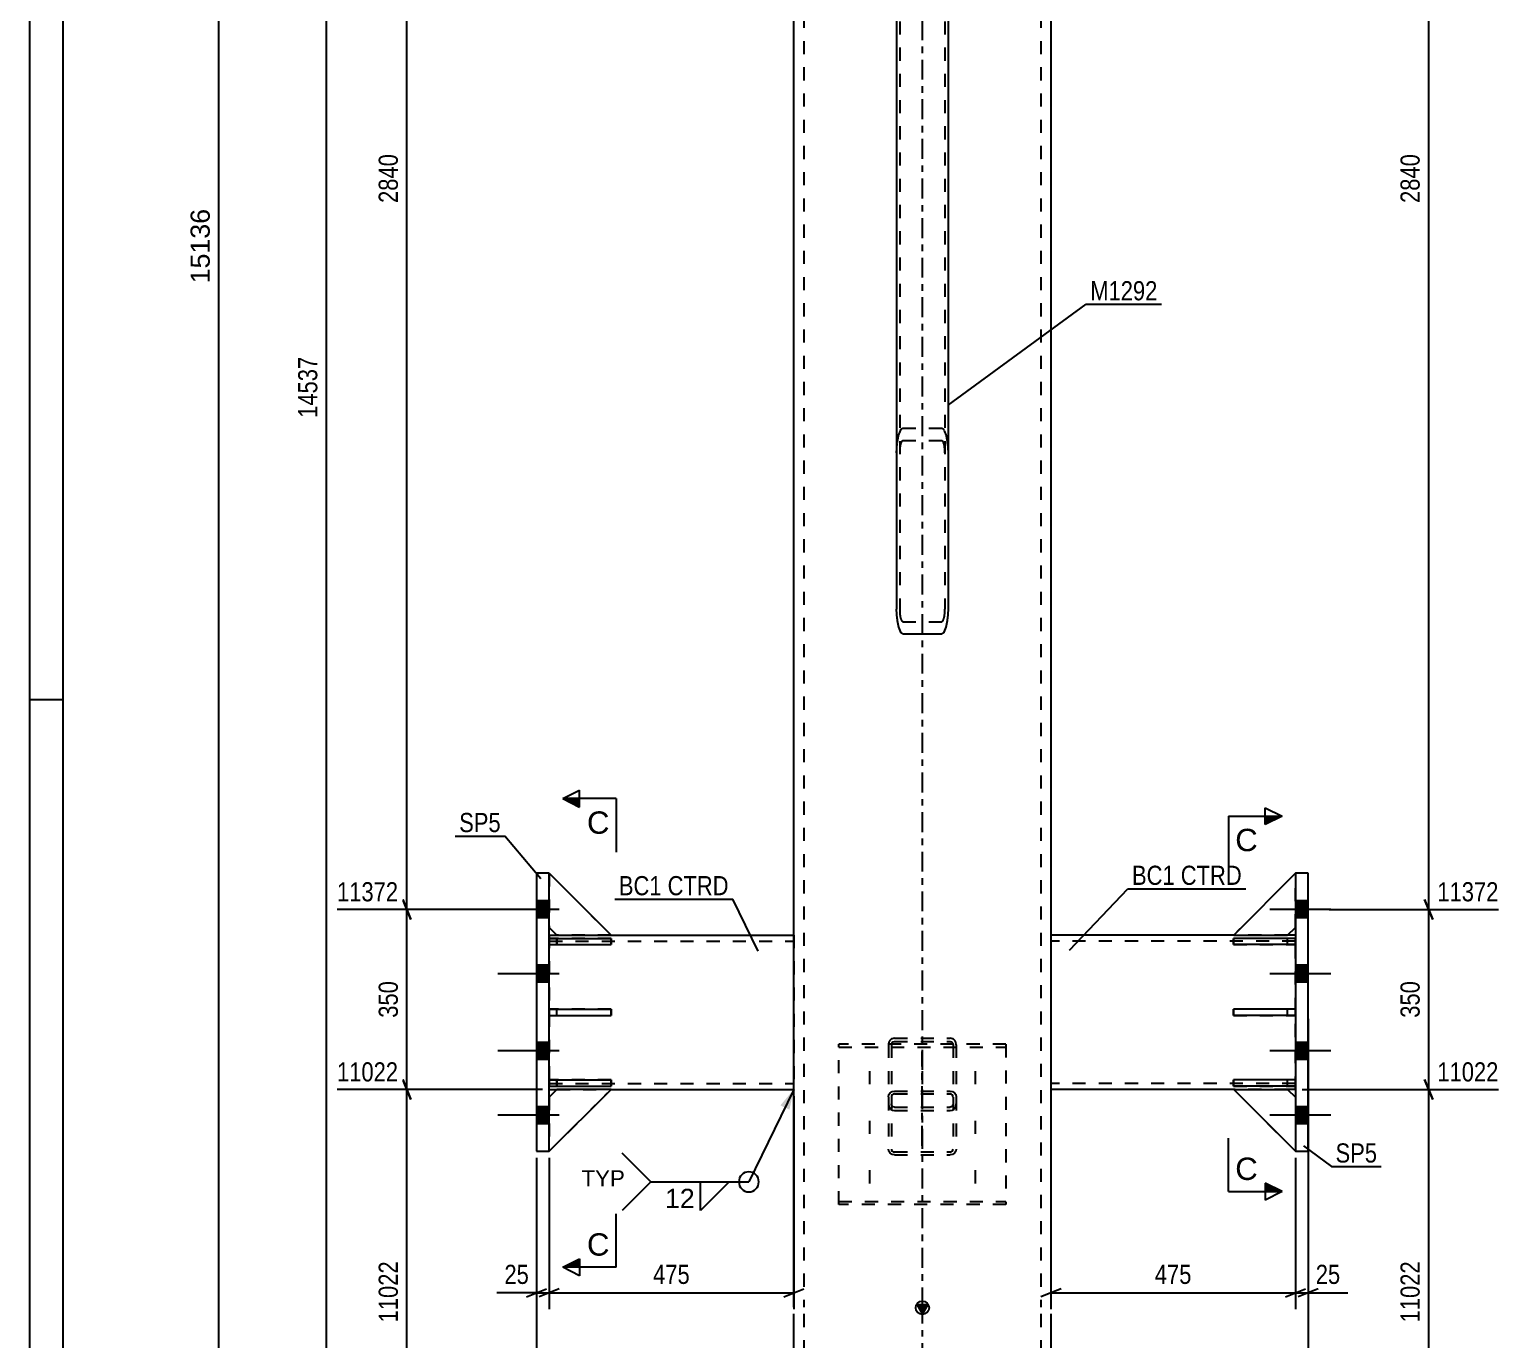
# Model space of a CAD drawing. Header units: millimetres. Extents: x 0 to 841, y 0 to 594.
# Drawn here: x 0 to 220.2, y 202.4 to 398.2 of the extents above; entities that cross this region are included whole.
import ezdxf

# ---------------------------------------------------------------- set-up
doc = ezdxf.new("R2010")
doc.units = ezdxf.units.MM
doc.linetypes.add('DXK_LINE_DOT2', pattern=[3.9198, 1.9599, -1.9599])
doc.linetypes.add('DXK_LINE_DOT3', pattern=[5.9187, 2.979, -0.9799, 0.9799, -0.9799])
doc.styles.add('Arial', font='ARIAL.TTF', dxfattribs={"height": 0.2})
doc.styles.add('Arial Narrow', font='ARIALN.TTF', dxfattribs={"height": 0.2})

# ---------------------------------------------------------------- blocks, each defined once
blk = doc.blocks.new('Unknown-275655210-1133')
at = {"color": 5, "linetype": 'Continuous'}
for p, q in [((0, 594), (0, 0)), ((5, 589), (5, 5)), ((5, 298), (0, 298))]:
    blk.add_line(p, q, dxfattribs=at)
blk = doc.blocks.new('Part-275655210-1519 - 1429')
at = {"color": 2, "linetype": 'Continuous'}
for p, q in [((77.71, 251.77), (86.94, 251.77)), ((77.71, 251.77), (77.71, 250.85)), ((86.94, 251.77), (86.94, 250.85)), ((77.71, 250.85), (86.94, 250.85))]:
    blk.add_line(p, q, dxfattribs=at)
at = {"color": 7, "linetype": 'DXK_LINE_DOT2'}
blk.add_line((78.86, 250.85), (78.86, 251.77), dxfattribs=at)
blk = doc.blocks.new('Part-275655210-1495 - 1429')
at = {"color": 7, "linetype": 'DXK_LINE_DOT2'}
for p, q in [((120.97, 222.6), (120.97, 246.52)), ((145.97, 246.52), (120.97, 246.52)), ((120.97, 246.09), (145.97, 246.09)), ((145.97, 246.52), (145.97, 222.6)), ((120.97, 223.02), (145.97, 223.02)), ((145.97, 222.6), (120.97, 222.6))]:
    blk.add_line(p, q, dxfattribs=at)
blk = doc.blocks.new('Part-275655210-1535 - 1429')
at = {"color": 2, "linetype": 'Continuous'}
for p, q in [((189.25, 241.19), (180.01, 241.19)), ((180.01, 240.27), (180.01, 241.19)), ((189.25, 240.27), (180.01, 240.27)), ((189.25, 241.19), (189.25, 240.27))]:
    blk.add_line(p, q, dxfattribs=at)
at = {"color": 7, "linetype": 'DXK_LINE_DOT2'}
blk.add_line((188.09, 240.27), (188.09, 241.19), dxfattribs=at)
blk = doc.blocks.new('Part-275655210-1435 - 1429')
at = {"color": 7, "linetype": 'DXK_LINE_DOT2'}
for p, q in [((129.7, 481.84), (129.63, 481.72)), ((129.63, 481.72), (129.63, 479.99)), ((129.9, 481.94), (129.7, 481.84)), ((130.2, 482.01), (129.9, 481.94)), ((130.09, 481.72), (130.12, 481.78)), ((130.09, 481.72), (130.09, 311.54)), ((130.12, 481.78), (130.22, 481.83)), ((130.55, 482.03), (130.2, 482.01)), ((130.22, 481.83), (130.37, 481.86)), ((130.37, 481.86), (130.55, 481.88)), ((130.55, 482.03), (136.4, 482.03)), ((130.55, 481.88), (136.4, 481.88)), ((136.75, 482.01), (136.4, 482.03)), ((136.4, 481.88), (136.57, 481.86)), ((136.57, 481.86), (136.72, 481.83)), ((136.72, 481.83), (136.82, 481.78)), ((137.05, 481.94), (136.75, 482.01)), ((136.82, 481.78), (136.86, 481.72)), ((136.86, 481.72), (136.86, 311.54)), ((137.25, 481.84), (137.05, 481.94)), ((137.32, 481.72), (137.25, 481.84)), ((137.32, 481.72), (137.32, 479.99)), ((129.71, 479.58), (129.9, 479.48)), ((129.9, 479.48), (130.2, 479.42)), ((130.12, 479.65), (130.09, 479.71)), ((130.22, 479.6), (130.12, 479.65)), ((130.2, 479.42), (130.55, 479.39)), ((130.37, 479.56), (130.22, 479.6)), ((130.55, 479.55), (130.37, 479.56)), ((130.55, 479.55), (136.4, 479.55)), ((130.55, 479.39), (136.4, 479.39)), ((136.57, 479.56), (136.4, 479.55)), ((136.4, 479.39), (136.75, 479.42)), ((136.72, 479.6), (136.57, 479.56)), ((136.82, 479.65), (136.72, 479.6)), ((136.75, 479.42), (137.05, 479.48)), ((136.86, 479.71), (136.82, 479.65)), ((137.23, 479.58), (137.05, 479.48)), ((130.2, 338.34), (130.55, 338.62)), ((130.55, 338.62), (136.4, 338.62)), ((136.4, 338.62), (136.75, 338.34)), ((129.63, 334.93), (129.7, 336.34)), ((130.12, 335.64), (130.09, 334.93)), ((130.55, 336.78), (130.37, 336.64)), ((130.55, 336.78), (136.4, 336.78)), ((136.57, 336.64), (136.4, 336.78)), ((136.86, 334.93), (136.82, 335.64)), ((137.25, 336.34), (137.32, 334.93)), ((130.09, 311.54), (130.12, 310.83)), ((136.82, 310.83), (136.86, 311.54)), ((130.37, 309.83), (130.55, 309.69)), ((130.55, 309.69), (136.4, 309.69)), ((136.4, 309.69), (136.57, 309.83))]:
    blk.add_line(p, q, dxfattribs=at)
at = {"color": 2, "linetype": 'Continuous'}
for p, q in [((129.63, 479.99), (129.63, 311.54)), ((129.63, 479.71), (129.7, 479.59)), ((129.7, 479.59), (129.71, 479.58)), ((137.25, 479.59), (137.23, 479.58)), ((137.25, 479.59), (137.32, 479.71)), ((137.32, 479.99), (137.32, 311.54)), ((129.7, 310.13), (129.63, 311.54)), ((137.32, 311.54), (137.25, 310.13)), ((130.55, 307.85), (130.2, 308.13)), ((130.55, 307.85), (136.4, 307.85)), ((136.75, 308.13), (136.4, 307.85))]:
    blk.add_line(p, q, dxfattribs=at)
at = {"color": 7, "linetype": 'DXK_LINE_DOT2'}
for centre, radius, start, end in [((135.08, 336.06), 5.39, 154.9388, 176.9946), ((131.87, 336.06), 5.39, 3.0054, 25.0612), ((132.81, 335.49), 2.69, 154.9388, 176.9946), ((134.13, 335.49), 2.69, 3.0054, 25.0612), ((132.81, 310.97), 2.69, 183.0054, 205.0612), ((134.13, 310.97), 2.69, 334.9388, 356.9946)]:
    blk.add_arc(centre, radius, start, end, dxfattribs=at)
at = {"color": 2, "linetype": 'Continuous'}
for centre, start, end in [((135.08, 310.41), 183.0054, 205.0612), ((131.87, 310.41), 334.9388, 356.9946)]:
    blk.add_arc(centre, 5.39, start, end, dxfattribs=at)
blk = doc.blocks.new('Part-275655210-1517 - 1429')
at = {"color": 2, "linetype": 'Continuous'}
for p, q in [((77.71, 241.19), (86.94, 241.19)), ((77.71, 241.19), (77.71, 240.27)), ((77.71, 240.27), (86.94, 240.27)), ((86.94, 241.19), (86.94, 240.27))]:
    blk.add_line(p, q, dxfattribs=at)
at = {"color": 7, "linetype": 'DXK_LINE_DOT2'}
blk.add_line((78.86, 240.27), (78.86, 241.19), dxfattribs=at)
blk = doc.blocks.new('Part-275655210-1518 - 1429')
at = {"color": 2, "linetype": 'Continuous'}
for p, q in [((77.71, 262.35), (86.94, 262.35)), ((77.71, 262.35), (77.71, 261.42)), ((86.94, 262.35), (86.94, 261.42)), ((77.71, 261.42), (86.94, 261.42))]:
    blk.add_line(p, q, dxfattribs=at)
at = {"color": 7, "linetype": 'DXK_LINE_DOT2'}
blk.add_line((78.86, 261.42), (78.86, 262.35), dxfattribs=at)
blk = doc.blocks.new('Part-275655210-1520 - 1429')
at = {"color": 2, "linetype": 'Continuous'}
for p, q in [((77.71, 272.08), (86.94, 262.85)), ((77.71, 264), (78.86, 262.85)), ((78.86, 262.85), (86.94, 262.85))]:
    blk.add_line(p, q, dxfattribs=at)
at = {"color": 7, "linetype": 'DXK_LINE_DOT2'}
blk.add_line((77.71, 272.08), (77.71, 264), dxfattribs=at)
blk = doc.blocks.new('Part-275655210-1521 - 1429')
at = {"color": 7, "linetype": 'DXK_LINE_DOT2'}
for p, q in [((77.71, 264), (77.71, 272.08)), ((77.71, 272.08), (86.94, 262.85)), ((78.86, 262.85), (77.71, 264)), ((86.94, 262.85), (78.86, 262.85))]:
    blk.add_line(p, q, dxfattribs=at)
blk = doc.blocks.new('Part-275655210-1522 - 1429')
at = {"color": 2, "linetype": 'Continuous'}
for p, q in [((78.86, 239.77), (77.71, 238.62)), ((77.71, 230.54), (86.94, 239.77)), ((86.94, 239.77), (78.86, 239.77))]:
    blk.add_line(p, q, dxfattribs=at)
at = {"color": 7, "linetype": 'DXK_LINE_DOT2'}
blk.add_line((77.71, 238.62), (77.71, 230.54), dxfattribs=at)
blk = doc.blocks.new('Part-275655210-1523 - 1429')
at = {"color": 7, "linetype": 'DXK_LINE_DOT2'}
for p, q in [((78.86, 239.77), (77.71, 238.62)), ((77.71, 230.54), (86.94, 239.77)), ((77.71, 238.62), (77.71, 230.54)), ((86.94, 239.77), (78.86, 239.77))]:
    blk.add_line(p, q, dxfattribs=at)
blk = doc.blocks.new('Part-275655210-1524 - 1429')
at = {"color": 2, "linetype": 'Continuous'}
for p, q in [((189.25, 272.08), (180.02, 262.85)), ((180.02, 262.85), (188.09, 262.85)), ((188.09, 262.85), (189.25, 264))]:
    blk.add_line(p, q, dxfattribs=at)
at = {"color": 7, "linetype": 'DXK_LINE_DOT2'}
blk.add_line((189.25, 264), (189.25, 272.08), dxfattribs=at)
blk = doc.blocks.new('Part-275655210-1525 - 1429')
at = {"color": 7, "linetype": 'DXK_LINE_DOT2'}
for p, q in [((189.25, 272.08), (180.02, 262.85)), ((189.25, 264), (189.25, 272.08)), ((180.02, 262.85), (188.09, 262.85)), ((188.09, 262.85), (189.25, 264))]:
    blk.add_line(p, q, dxfattribs=at)
blk = doc.blocks.new('Part-275655210-1526 - 1429')
at = {"color": 2, "linetype": 'Continuous'}
for p, q in [((180.02, 239.77), (188.09, 239.77)), ((180.02, 239.77), (189.25, 230.54)), ((188.09, 239.77), (189.25, 238.62))]:
    blk.add_line(p, q, dxfattribs=at)
at = {"color": 7, "linetype": 'DXK_LINE_DOT2'}
blk.add_line((189.25, 238.62), (189.25, 230.54), dxfattribs=at)
blk = doc.blocks.new('Part-275655210-1527 - 1429')
at = {"color": 7, "linetype": 'DXK_LINE_DOT2'}
for p, q in [((180.02, 239.77), (188.09, 239.77)), ((189.25, 230.54), (180.02, 239.77)), ((188.09, 239.77), (189.25, 238.62)), ((189.25, 238.62), (189.25, 230.54))]:
    blk.add_line(p, q, dxfattribs=at)
blk = doc.blocks.new('Part-275655210-1545 - 1429')
at = {"color": 2, "linetype": 'Continuous'}
for p, q in [((189.25, 251.77), (180.01, 251.77)), ((180.01, 250.85), (180.01, 251.77)), ((189.25, 251.77), (189.25, 250.85)), ((189.25, 250.85), (180.01, 250.85))]:
    blk.add_line(p, q, dxfattribs=at)
at = {"color": 7, "linetype": 'DXK_LINE_DOT2'}
blk.add_line((188.09, 250.85), (188.09, 251.77), dxfattribs=at)
blk = doc.blocks.new('Part-275655210-1528 - 1429')
at = {"color": 7, "linetype": 'DXK_LINE_DOT2'}
for p, q in [((189.25, 241.19), (180.01, 241.19)), ((180.01, 241.19), (180.01, 240.27)), ((180.01, 240.27), (189.25, 240.27)), ((188.09, 240.27), (188.09, 241.19)), ((189.25, 240.27), (189.25, 241.19))]:
    blk.add_line(p, q, dxfattribs=at)
blk = doc.blocks.new('Part-275655210-1529 - 1429')
at = {"color": 7, "linetype": 'DXK_LINE_DOT2'}
for p, q in [((189.25, 262.35), (180.01, 262.35)), ((180.01, 262.35), (180.01, 261.42)), ((188.09, 261.42), (188.09, 262.35)), ((189.25, 261.42), (189.25, 262.35)), ((180.01, 261.42), (189.25, 261.42))]:
    blk.add_line(p, q, dxfattribs=at)
blk = doc.blocks.new('Part-275655210-1530 - 1429')
at = {"color": 7, "linetype": 'DXK_LINE_DOT2'}
for p, q in [((189.25, 251.77), (180.01, 251.77)), ((180.01, 251.77), (180.01, 250.85)), ((188.09, 250.85), (188.09, 251.77)), ((189.25, 250.85), (189.25, 251.77)), ((180.01, 250.85), (189.25, 250.85))]:
    blk.add_line(p, q, dxfattribs=at)
blk = doc.blocks.new('Part-275655210-1484 - 1429')
at = {"linetype": 'Continuous'}
blk.add_hatch(color=2, dxfattribs=at).paths.add_polyline_path([(133.48, 206.24), (132.68, 207.64), (134.28, 207.64)])
at = {"color": 7, "linetype": 'DXK_LINE_DOT3'}
for p, q in [((133.48, 207.22), (133.48, 520.15)), ((133.48, 169.29), (133.48, 206.22))]:
    blk.add_line(p, q, dxfattribs=at)
at = {"color": 2, "linetype": 'Continuous'}
for p, q in [((114.25, 207.22), (114.25, 510.15)), ((114.25, 510.15), (114.63, 510.15)), ((115.92, 510.15), (117.32, 510.15)), ((117.32, 510.15), (129.63, 510.15)), ((151.03, 510.15), (137.32, 510.15)), ((152.71, 510.15), (152.32, 510.15)), ((152.71, 510.15), (152.71, 207.22)), ((133.48, 206.24), (132.68, 207.64)), ((132.68, 207.64), (134.28, 207.64)), ((134.28, 207.64), (133.48, 206.24)), ((114.25, 190.83), (114.25, 206.22)), ((152.71, 206.22), (152.71, 190.83))]:
    blk.add_line(p, q, dxfattribs=at)
at = {"color": 7, "linetype": 'DXK_LINE_DOT2'}
for p, q in [((114.25, 510.15), (115.92, 510.15)), ((114.63, 510.15), (115.15, 510.15)), ((115.78, 510.15), (115.78, 207.22)), ((137.32, 510.15), (129.63, 510.15)), ((152.32, 510.15), (149.63, 510.15)), ((151.17, 510.15), (151.17, 207.22)), ((115.78, 206.22), (115.78, 179.29)), ((151.17, 206.22), (151.17, 179.29)), ((114.25, 190.83), (114.25, 179.29)), ((152.71, 190.83), (152.71, 179.29)), ((152.71, 179.29), (114.25, 179.29))]:
    blk.add_line(p, q, dxfattribs=at)
at = {"color": 2, "linetype": 'Continuous'}
blk.add_circle((133.48, 207.14), 1, dxfattribs=at)
blk = doc.blocks.new('Bolt-275655210-1485 - 1429')
at = {"linetype": 'Continuous'}
for points in [[(189.25, 267.96), (189.25, 265.42), (191.17, 265.42), (191.17, 267.96)], [(189.25, 267.96), (189.25, 265.42), (191.17, 265.42), (191.17, 267.96)], [(189.25, 267.96), (189.25, 265.42), (191.17, 265.42), (191.17, 267.96)], [(189.25, 258.35), (189.25, 255.81), (191.17, 255.81), (191.17, 258.35)], [(189.25, 258.35), (189.25, 255.81), (191.17, 255.81), (191.17, 258.35)], [(189.25, 246.81), (189.25, 244.27), (191.17, 244.27), (191.17, 246.81)], [(189.25, 246.81), (189.25, 244.27), (191.17, 244.27), (191.17, 246.81)], [(189.25, 237.19), (189.25, 234.65), (191.17, 234.65), (191.17, 237.19)], [(189.25, 237.19), (189.25, 234.65), (191.17, 234.65), (191.17, 237.19)], [(189.25, 237.19), (189.25, 234.65), (191.17, 234.65), (191.17, 237.19)]]:
    blk.add_hatch(color=1, dxfattribs=at).paths.add_polyline_path(points)
at = {"color": 1, "linetype": 'Continuous'}
for p, q in [((194.55, 266.69), (185.4, 266.69)), ((194.55, 266.69), (185.4, 266.69)), ((194.55, 266.69), (185.4, 266.69)), ((191.17, 267.96), (189.25, 267.96)), ((191.17, 267.96), (189.25, 267.96)), ((191.17, 267.96), (189.25, 267.96)), ((191.17, 265.42), (189.25, 265.42)), ((191.17, 265.42), (189.25, 265.42)), ((191.17, 265.42), (189.25, 265.42)), ((191.17, 258.35), (189.25, 258.35)), ((191.17, 258.35), (189.25, 258.35)), ((194.55, 257.08), (185.4, 257.08)), ((194.55, 257.08), (185.4, 257.08)), ((191.17, 255.81), (189.25, 255.81)), ((191.17, 255.81), (189.25, 255.81)), ((191.17, 246.81), (189.25, 246.81)), ((191.17, 246.81), (189.25, 246.81)), ((194.55, 245.54), (185.4, 245.54)), ((194.55, 245.54), (185.4, 245.54)), ((191.17, 244.27), (189.25, 244.27)), ((191.17, 244.27), (189.25, 244.27)), ((194.55, 235.92), (185.4, 235.92)), ((194.55, 235.92), (185.4, 235.92)), ((194.55, 235.92), (185.4, 235.92)), ((191.17, 237.19), (189.25, 237.19)), ((191.17, 237.19), (189.25, 237.19)), ((191.17, 237.19), (189.25, 237.19)), ((191.17, 234.65), (189.25, 234.65)), ((191.17, 234.65), (189.25, 234.65)), ((191.17, 234.65), (189.25, 234.65))]:
    blk.add_line(p, q, dxfattribs=at)
blk = doc.blocks.new('Bolt-275655210-1487 - 1429')
at = {"linetype": 'Continuous'}
for points in [[(75.78, 267.96), (75.78, 265.42), (77.71, 265.42), (77.71, 267.96)], [(75.78, 267.96), (75.78, 265.42), (77.71, 265.42), (77.71, 267.96)], [(75.78, 267.96), (75.78, 265.42), (77.71, 265.42), (77.71, 267.96)], [(75.78, 258.35), (75.78, 255.81), (77.71, 255.81), (77.71, 258.35)], [(75.78, 258.35), (75.78, 255.81), (77.71, 255.81), (77.71, 258.35)], [(75.78, 246.81), (75.78, 244.27), (77.71, 244.27), (77.71, 246.81)], [(75.78, 246.81), (75.78, 244.27), (77.71, 244.27), (77.71, 246.81)], [(75.78, 237.19), (75.78, 234.65), (77.71, 234.65), (77.71, 237.19)], [(75.78, 237.19), (75.78, 234.65), (77.71, 234.65), (77.71, 237.19)], [(75.78, 237.19), (75.78, 234.65), (77.71, 234.65), (77.71, 237.19)]]:
    blk.add_hatch(color=1, dxfattribs=at).paths.add_polyline_path(points)
at = {"color": 1, "linetype": 'Continuous'}
for p, q in [((79.17, 266.69), (70.01, 266.69)), ((79.17, 266.69), (70.01, 266.69)), ((79.17, 266.69), (70.01, 266.69)), ((77.71, 267.96), (75.78, 267.96)), ((77.71, 267.96), (75.78, 267.96)), ((77.71, 267.96), (75.78, 267.96)), ((77.71, 265.42), (75.78, 265.42)), ((77.71, 265.42), (75.78, 265.42)), ((77.71, 265.42), (75.78, 265.42)), ((77.71, 258.35), (75.78, 258.35)), ((77.71, 258.35), (75.78, 258.35)), ((79.17, 257.08), (70.01, 257.08)), ((79.17, 257.08), (70.01, 257.08)), ((77.71, 255.81), (75.78, 255.81)), ((77.71, 255.81), (75.78, 255.81)), ((77.71, 246.81), (75.78, 246.81)), ((77.71, 246.81), (75.78, 246.81)), ((79.17, 245.54), (70.01, 245.54)), ((79.17, 245.54), (70.01, 245.54)), ((77.71, 244.27), (75.78, 244.27)), ((77.71, 244.27), (75.78, 244.27)), ((79.17, 235.92), (70.01, 235.92)), ((79.17, 235.92), (70.01, 235.92)), ((79.17, 235.92), (70.01, 235.92)), ((77.71, 237.19), (75.78, 237.19)), ((77.71, 237.19), (75.78, 237.19)), ((77.71, 237.19), (75.78, 237.19)), ((77.71, 234.65), (75.78, 234.65)), ((77.71, 234.65), (75.78, 234.65)), ((77.71, 234.65), (75.78, 234.65))]:
    blk.add_line(p, q, dxfattribs=at)
blk = doc.blocks.new('Bolt-275655210-1490 - 1429')
at = {"color": 1, "linetype": 'DXK_LINE_DOT2'}
for p, q in [((125.59, 242.52), (125.59, 240.34)), ((133.47, 242.52), (133.47, 240.34)), ((141.36, 242.52), (141.36, 240.34)), ((125.59, 235.11), (125.59, 232.93)), ((141.36, 235.11), (141.36, 232.93)), ((125.59, 227.7), (125.59, 225.52)), ((133.47, 227.7), (133.47, 225.52)), ((141.36, 227.7), (141.36, 225.52))]:
    blk.add_line(p, q, dxfattribs=at)
blk = doc.blocks.new('Part-275655210-1540 - 1429')
at = {"color": 2, "linetype": 'Continuous'}
for p, q in [((189.25, 262.35), (180.01, 262.35)), ((180.01, 261.42), (180.01, 262.35)), ((189.25, 262.35), (189.25, 261.42)), ((189.25, 261.42), (180.01, 261.42))]:
    blk.add_line(p, q, dxfattribs=at)
at = {"color": 7, "linetype": 'DXK_LINE_DOT2'}
blk.add_line((188.09, 261.42), (188.09, 262.35), dxfattribs=at)
blk = doc.blocks.new('Part-275655210-1497 - 1429')
at = {"color": 7, "linetype": 'DXK_LINE_DOT2'}
for p, q in [((128.47, 246.83), (128.4, 246.45)), ((128.86, 246.45), (128.89, 246.64)), ((128.89, 246.64), (128.99, 246.8)), ((129.32, 247.43), (128.97, 247.36)), ((128.99, 246.8), (129.14, 246.9)), ((129.14, 246.9), (129.32, 246.94)), ((129.32, 247.43), (137.63, 247.43)), ((129.32, 246.94), (137.63, 246.94)), ((137.98, 247.36), (137.63, 247.43)), ((137.63, 246.94), (137.8, 246.9)), ((137.8, 246.9), (137.95, 246.8)), ((137.95, 246.8), (138.05, 246.64)), ((138.05, 246.64), (138.09, 246.45)), ((138.55, 246.45), (138.48, 246.83)), ((128.4, 246.45), (128.4, 230.87)), ((128.86, 246.45), (128.86, 230.87)), ((138.09, 246.45), (138.09, 230.87)), ((138.55, 246.45), (138.55, 230.87)), ((128.4, 238.67), (128.47, 239)), ((128.47, 239), (128.67, 239.29)), ((128.67, 239.29), (128.97, 239.47)), ((128.89, 238.84), (128.86, 238.67)), ((128.99, 238.98), (128.89, 238.84)), ((128.97, 239.47), (129.32, 239.54)), ((129.14, 239.07), (128.99, 238.98)), ((129.32, 239.11), (129.14, 239.07)), ((129.32, 239.54), (137.63, 239.54)), ((129.32, 239.11), (137.63, 239.11)), ((137.63, 239.54), (137.98, 239.47)), ((137.8, 239.07), (137.63, 239.11)), ((137.95, 238.98), (137.8, 239.07)), ((138.05, 238.84), (137.95, 238.98)), ((137.98, 239.47), (138.28, 239.29)), ((138.09, 238.67), (138.05, 238.84)), ((138.28, 239.29), (138.48, 239)), ((138.48, 239), (138.55, 238.67)), ((128.4, 237.61), (128.47, 237.23)), ((128.89, 237.42), (128.86, 237.61)), ((128.99, 237.26), (128.89, 237.42)), ((128.97, 236.7), (129.32, 236.63)), ((129.14, 237.16), (128.99, 237.26)), ((129.32, 237.12), (129.14, 237.16)), ((129.32, 237.12), (137.63, 237.12)), ((129.32, 236.63), (137.63, 236.63)), ((137.8, 237.16), (137.63, 237.12)), ((137.63, 236.63), (137.98, 236.7)), ((137.95, 237.26), (137.8, 237.16)), ((138.05, 237.42), (137.95, 237.26)), ((138.09, 237.61), (138.05, 237.42)), ((138.48, 237.23), (138.55, 237.61)), ((128.47, 230.53), (128.4, 230.87)), ((128.67, 230.25), (128.47, 230.53)), ((128.97, 230.06), (128.67, 230.25)), ((128.86, 230.87), (128.89, 230.7)), ((128.89, 230.7), (128.99, 230.56)), ((129.32, 230), (128.97, 230.06)), ((128.99, 230.56), (129.14, 230.47)), ((129.14, 230.47), (129.32, 230.43)), ((129.32, 230.43), (137.63, 230.43)), ((129.32, 230), (137.63, 230)), ((137.63, 230.43), (137.8, 230.47)), ((137.98, 230.06), (137.63, 230)), ((137.8, 230.47), (137.95, 230.56)), ((137.95, 230.56), (138.05, 230.7)), ((138.28, 230.25), (137.98, 230.06)), ((138.05, 230.7), (138.09, 230.87)), ((138.48, 230.53), (138.28, 230.25)), ((138.55, 230.87), (138.48, 230.53))]:
    blk.add_line(p, q, dxfattribs=at)
at = {"color": 7, "linetype": 'DXK_LINE_DOT3'}
blk.add_line((133.47, 231.35), (133.47, 245.45), dxfattribs=at)
at = {"color": 7, "linetype": 'DXK_LINE_DOT2'}
for centre, start, end in [((129.36, 246.49), 114.32, 159.2417), ((137.59, 246.49), 20.7583, 65.68), ((129.36, 237.57), 200.7583, 245.68), ((137.59, 237.57), 294.32, 339.2417)]:
    blk.add_arc(centre, 0.955, start, end, dxfattribs=at)
blk = doc.blocks.new('Part-275655210-1514 - 1429')
at = {"color": 7, "linetype": 'DXK_LINE_DOT2'}
for p, q in [((86.94, 241.19), (77.71, 241.19)), ((77.71, 241.19), (77.71, 240.27)), ((77.71, 240.27), (86.94, 240.27)), ((78.86, 241.19), (78.86, 240.27)), ((86.94, 240.27), (86.94, 241.19))]:
    blk.add_line(p, q, dxfattribs=at)
blk = doc.blocks.new('Part-275655210-1515 - 1429')
at = {"color": 7, "linetype": 'DXK_LINE_DOT2'}
for p, q in [((86.94, 262.35), (77.71, 262.35)), ((77.71, 262.35), (77.71, 261.42)), ((78.86, 262.35), (78.86, 261.42)), ((86.94, 261.42), (86.94, 262.35)), ((77.71, 261.42), (86.94, 261.42))]:
    blk.add_line(p, q, dxfattribs=at)
blk = doc.blocks.new('Part-275655210-1516 - 1429')
at = {"color": 7, "linetype": 'DXK_LINE_DOT2'}
for p, q in [((86.94, 251.77), (77.71, 251.77)), ((77.71, 251.77), (77.71, 250.85)), ((78.86, 250.85), (78.86, 251.77)), ((86.94, 250.85), (86.94, 251.77)), ((77.71, 250.85), (86.94, 250.85))]:
    blk.add_line(p, q, dxfattribs=at)
blk = doc.blocks.new('Part-275655210-1575 - 1429')
at = {"color": 2, "linetype": 'Continuous'}
for p, q in [((75.78, 272.08), (75.78, 230.54)), ((77.71, 272.08), (75.78, 272.08)), ((77.71, 230.54), (77.71, 272.08)), ((75.78, 230.54), (77.71, 230.54))]:
    blk.add_line(p, q, dxfattribs=at)
blk = doc.blocks.new('Part-275655210-1585 - 1429')
at = {"color": 2, "linetype": 'Continuous'}
for p, q in [((191.17, 272.08), (189.25, 272.08)), ((189.25, 272.08), (189.25, 230.54)), ((191.17, 230.54), (191.17, 272.08)), ((189.25, 230.54), (191.17, 230.54))]:
    blk.add_line(p, q, dxfattribs=at)
blk = doc.blocks.new('Part-275655210-1621 - 1429')
at = {"color": 2, "linetype": 'Continuous'}
for p, q in [((77.71, 262.85), (78.86, 262.85)), ((86.94, 262.85), (114.25, 262.85)), ((77.71, 239.77), (78.86, 239.77)), ((86.94, 239.77), (114.25, 239.77))]:
    blk.add_line(p, q, dxfattribs=at)
at = {"color": 7, "linetype": 'DXK_LINE_DOT2'}
for p, q in [((77.71, 262.85), (77.71, 239.77)), ((78.86, 262.85), (86.94, 262.85)), ((114.25, 262.85), (114.25, 239.77)), ((77.71, 261.92), (114.25, 261.92)), ((77.71, 240.69), (114.25, 240.69)), ((78.86, 239.77), (86.94, 239.77))]:
    blk.add_line(p, q, dxfattribs=at)
blk = doc.blocks.new('Part-275655210-1649 - 1429')
at = {"color": 2, "linetype": 'Continuous'}
for p, q in [((180.02, 262.85), (152.71, 262.85)), ((189.25, 262.85), (188.09, 262.85)), ((180.02, 239.77), (152.71, 239.77)), ((189.25, 239.77), (188.09, 239.77))]:
    blk.add_line(p, q, dxfattribs=at)
at = {"color": 7, "linetype": 'DXK_LINE_DOT2'}
for p, q in [((152.71, 262.85), (152.71, 239.77)), ((188.09, 262.85), (180.02, 262.85)), ((189.25, 239.77), (189.25, 262.85)), ((189.25, 261.92), (152.71, 261.92)), ((189.25, 240.69), (152.71, 240.69)), ((188.09, 239.77), (180.02, 239.77))]:
    blk.add_line(p, q, dxfattribs=at)
blk = doc.blocks.new('StraightDimension-275655210-9355 - 1429')
at = {"color": 7, "linetype": 'Continuous'}
for p, q in [((28.9, 552.75), (27.7, 555.75)), ((130.22, 554.25), (25.45, 554.25)), ((28.3, 177.37), (28.3, 554.25)), ((27.7, 178.87), (28.9, 175.87)), ((101.71, 177.37), (25.45, 177.37))]:
    blk.add_line(p, q, dxfattribs=at)
at = {"color": 0}
blk.add_wipeout([(27.55, 371.97), (23.35, 371.97), (23.35, 359.65), (27.55, 359.65)], dxfattribs=at)
at = {"color": 3, "style": 'Arial'}
blk.add_text('15136', height=2.865, rotation=90.0002, dxfattribs=at).set_placement((26.95, 360.25))
blk = doc.blocks.new('StraightDimension-275655210-1937 - 1429')
at = {"color": 7, "linetype": 'Continuous'}
for p, q in [((75.78, 229.54), (75.78, 206.96)), ((77.71, 229.54), (77.71, 206.96)), ((74.28, 208.76), (77.28, 209.96)), ((75.78, 209.36), (77.71, 209.36)), ((79.21, 209.96), (76.21, 208.76))]:
    blk.add_line(p, q, dxfattribs=at)
at = {"color": 0}
blk.add_wipeout([(75.26, 210.11), (75.26, 214.31), (70.4, 214.31), (70.4, 210.11)], dxfattribs=at)
at = {"color": 7, "linetype": 'Continuous'}
blk.add_line((75.78, 209.36), (69.88, 209.36), dxfattribs=at)
blk.add_line((75.78, 209.36), (69.88, 209.36), dxfattribs=at)
at = {"color": 3, "style": 'Arial Narrow'}
blk.add_text('25', height=2.863, dxfattribs=at).set_placement((71, 210.71))
blk = doc.blocks.new('StraightDimension-275655210-1953 - 1429')
at = {"color": 7, "linetype": 'Continuous'}
for p, q in [((189.25, 229.54), (189.25, 206.96)), ((191.17, 229.54), (191.17, 206.96)), ((187.75, 208.76), (190.75, 209.96)), ((189.25, 209.36), (191.17, 209.36)), ((192.67, 209.96), (189.67, 208.76))]:
    blk.add_line(p, q, dxfattribs=at)
at = {"color": 0}
blk.add_wipeout([(196.55, 210.11), (196.55, 214.31), (191.69, 214.31), (191.69, 210.11)], dxfattribs=at)
at = {"color": 7, "linetype": 'Continuous'}
blk.add_line((191.17, 209.36), (197.07, 209.36), dxfattribs=at)
blk.add_line((191.17, 209.36), (197.07, 209.36), dxfattribs=at)
at = {"color": 3, "style": 'Arial Narrow'}
blk.add_text('25', height=2.863, dxfattribs=at).set_placement((192.29, 210.71))
blk = doc.blocks.new('StraightDimension-275655210-1969 - 1429')
at = {"color": 7, "linetype": 'Continuous'}
for p, q in [((114.25, 238.77), (114.25, 206.96)), ((77.71, 229.54), (77.71, 206.96)), ((79.21, 209.96), (76.21, 208.76)), ((77.71, 209.36), (114.25, 209.36)), ((112.75, 208.76), (115.75, 209.96))]:
    blk.add_line(p, q, dxfattribs=at)
at = {"color": 0}
blk.add_wipeout([(99.32, 210.11), (99.32, 214.31), (92.63, 214.31), (92.63, 210.11)], dxfattribs=at)
at = {"color": 3, "style": 'Arial Narrow'}
blk.add_text('475', height=2.863, dxfattribs=at).set_placement((93.23, 210.71))
blk = doc.blocks.new('StraightDimension-275655210-1985 - 1429')
at = {"color": 7, "linetype": 'Continuous'}
for p, q in [((152.71, 238.77), (152.71, 206.96)), ((189.25, 229.54), (189.25, 206.96)), ((154.21, 209.96), (151.21, 208.76)), ((152.71, 209.36), (189.25, 209.36)), ((187.75, 208.76), (190.75, 209.96))]:
    blk.add_line(p, q, dxfattribs=at)
at = {"color": 0}
blk.add_wipeout([(174.32, 210.11), (174.32, 214.31), (167.63, 214.31), (167.63, 210.11)], dxfattribs=at)
at = {"color": 3, "style": 'Arial Narrow'}
blk.add_text('475', height=2.863, dxfattribs=at).set_placement((168.23, 210.71))
blk = doc.blocks.new('StraightDimension-275655210-2050 - 1429')
at = {"color": 7, "linetype": 'Continuous'}
for p, q in [((191.17, 250.31), (191.17, 149.79)), ((75.78, 229.54), (75.78, 149.79)), ((77.28, 152.79), (74.28, 151.59)), ((75.78, 152.19), (191.17, 152.19)), ((189.67, 151.59), (192.67, 152.79))]:
    blk.add_line(p, q, dxfattribs=at)
at = {"color": 0}
blk.add_wipeout([(137.73, 152.94), (137.73, 157.14), (129.22, 157.14), (129.22, 152.94)], dxfattribs=at)
at = {"color": 3, "style": 'Arial Narrow'}
blk.add_text('1500', height=2.863, dxfattribs=at).set_placement((129.82, 153.54))
blk = doc.blocks.new('StraightDimension-275655210-11633 - 1429')
at = {"color": 7, "linetype": 'Continuous'}
for p, q in [((44.98, 508.65), (43.78, 511.65)), ((113.25, 510.15), (41.53, 510.15)), ((44.38, 179.29), (44.38, 510.15)), ((43.78, 180.79), (44.98, 177.79)), ((101.71, 179.29), (41.53, 179.29))]:
    blk.add_line(p, q, dxfattribs=at)
at = {"color": 0}
blk.add_wipeout([(43.63, 349.89), (39.43, 349.89), (39.43, 339.55), (43.63, 339.55)], dxfattribs=at)
at = {"color": 3, "style": 'Arial Narrow'}
blk.add_text('14537', height=2.863, rotation=90.0002, dxfattribs=at).set_placement((43.03, 340.15))
blk = doc.blocks.new('StraightDimension-275655210-11809 - 1429')
at = {"color": 7, "linetype": 'Continuous'}
for p, q in [((74.78, 485.15), (45.98, 485.15)), ((57.02, 483.65), (55.82, 486.65)), ((56.42, 266.69), (56.42, 485.15)), ((72.4, 266.69), (45.98, 266.69)), ((55.82, 268.19), (57.02, 265.19))]:
    blk.add_line(p, q, dxfattribs=at)
at = {"color": 0, "linetype": 'Continuous'}
blk.add_wipeout([(55.72, 485.75), (55.72, 489.95), (45.38, 489.95), (45.38, 485.75)], dxfattribs=at)
at = {"color": 0}
blk.add_wipeout([(55.67, 380.18), (51.47, 380.18), (51.47, 371.67), (55.67, 371.67)], dxfattribs=at)
at = {"color": 3, "linetype": 'Continuous', "style": 'Arial Narrow'}
blk.add_text('14212', height=2.863, dxfattribs=at).set_placement((45.98, 486.35))
at = {"color": 3, "style": 'Arial Narrow'}
blk.add_text('2840', height=2.863, rotation=90.0002, dxfattribs=at).set_placement((55.07, 372.27))
blk = doc.blocks.new('StraightDimension-275655210-11810 - 1429')
at = {"color": 7, "linetype": 'Continuous'}
for p, q in [((72.4, 266.69), (45.98, 266.69)), ((57.02, 265.19), (55.82, 268.19)), ((56.42, 239.77), (56.42, 266.69)), ((55.82, 241.27), (57.02, 238.27)), ((76.71, 239.77), (45.98, 239.77))]:
    blk.add_line(p, q, dxfattribs=at)
at = {"color": 0, "linetype": 'Continuous'}
blk.add_wipeout([(55.72, 267.29), (55.72, 271.49), (45.38, 271.49), (45.38, 267.29)], dxfattribs=at)
at = {"color": 0}
blk.add_wipeout([(55.67, 256.57), (51.47, 256.57), (51.47, 249.89), (55.67, 249.89)], dxfattribs=at)
at = {"color": 3, "linetype": 'Continuous', "style": 'Arial Narrow'}
blk.add_text('11372', height=2.863, dxfattribs=at).set_placement((45.98, 267.89))
at = {"color": 3, "style": 'Arial Narrow'}
blk.add_text('350', height=2.863, rotation=90.0002, dxfattribs=at).set_placement((55.07, 250.49))
blk = doc.blocks.new('StraightDimension-275655210-11811 - 1429')
at = {"color": 7, "linetype": 'Continuous'}
for p, q in [((57.02, 238.27), (55.82, 241.27)), ((76.71, 239.77), (45.98, 239.77)), ((56.42, 179.29), (56.42, 239.77)), ((55.82, 180.79), (57.02, 177.79)), ((101.71, 179.29), (53.29, 179.29))]:
    blk.add_line(p, q, dxfattribs=at)
at = {"color": 0, "linetype": 'Continuous'}
for points in [[(55.72, 240.37), (55.72, 244.57), (45.38, 244.57), (45.38, 240.37)], [(55.72, 179.89), (55.72, 184.09), (52.69, 184.09), (52.69, 179.89)]]:
    blk.add_wipeout(points, dxfattribs=at)
at = {"color": 0}
blk.add_wipeout([(55.67, 214.7), (51.47, 214.7), (51.47, 204.36), (55.67, 204.36)], dxfattribs=at)
at = {"color": 3, "linetype": 'Continuous', "style": 'Arial Narrow'}
for s, height, p in [('11022', 2.863, (45.98, 240.97)), ('0', 2.86, (53.29, 180.49))]:
    blk.add_text(s, height=height, dxfattribs=at).set_placement(p)
at = {"color": 3, "style": 'Arial Narrow'}
blk.add_text('11022', height=2.863, rotation=90.0002, dxfattribs=at).set_placement((55.07, 204.96))
blk = doc.blocks.new('StraightDimension-275655210-11854 - 1429')
at = {"color": 7, "linetype": 'Continuous'}
for p, q in [((190.25, 485.15), (219.61, 485.15)), ((209.77, 483.65), (208.57, 486.65)), ((209.17, 266.69), (209.17, 485.15)), ((194.28, 266.69), (219.61, 266.69)), ((208.57, 268.19), (209.77, 265.19))]:
    blk.add_line(p, q, dxfattribs=at)
at = {"color": 0, "linetype": 'Continuous'}
blk.add_wipeout([(220.21, 485.75), (220.21, 489.95), (209.87, 489.95), (209.87, 485.75)], dxfattribs=at)
at = {"color": 0}
blk.add_wipeout([(208.42, 380.18), (204.22, 380.18), (204.22, 371.67), (208.42, 371.67)], dxfattribs=at)
at = {"color": 3, "linetype": 'Continuous', "style": 'Arial Narrow'}
blk.add_text('14212', height=2.863, dxfattribs=at).set_placement((210.47, 486.35))
at = {"color": 3, "style": 'Arial Narrow'}
blk.add_text('2840', height=2.863, rotation=90.0002, dxfattribs=at).set_placement((207.82, 372.27))
blk = doc.blocks.new('StraightDimension-275655210-11855 - 1429')
at = {"color": 7, "linetype": 'Continuous'}
for p, q in [((194.28, 266.69), (219.61, 266.69)), ((209.77, 265.19), (208.57, 268.19)), ((209.17, 239.77), (209.17, 266.69)), ((208.57, 241.27), (209.77, 238.27)), ((190.25, 239.77), (219.61, 239.77))]:
    blk.add_line(p, q, dxfattribs=at)
at = {"color": 0, "linetype": 'Continuous'}
blk.add_wipeout([(220.21, 267.29), (220.21, 271.49), (209.87, 271.49), (209.87, 267.29)], dxfattribs=at)
at = {"color": 0}
blk.add_wipeout([(208.42, 256.57), (204.22, 256.57), (204.22, 249.89), (208.42, 249.89)], dxfattribs=at)
at = {"color": 3, "linetype": 'Continuous', "style": 'Arial Narrow'}
blk.add_text('11372', height=2.863, dxfattribs=at).set_placement((210.47, 267.89))
at = {"color": 3, "style": 'Arial Narrow'}
blk.add_text('350', height=2.863, rotation=90.0002, dxfattribs=at).set_placement((207.82, 250.49))
blk = doc.blocks.new('StraightDimension-275655210-11856 - 1429')
at = {"color": 7, "linetype": 'Continuous'}
for p, q in [((209.77, 238.27), (208.57, 241.27)), ((190.25, 239.77), (219.61, 239.77)), ((209.17, 179.29), (209.17, 239.77)), ((208.57, 180.79), (209.77, 177.79)), ((165.25, 179.29), (212.3, 179.29))]:
    blk.add_line(p, q, dxfattribs=at)
at = {"color": 0, "linetype": 'Continuous'}
for points in [[(220.21, 240.37), (220.21, 244.57), (209.87, 244.57), (209.87, 240.37)], [(212.9, 179.89), (212.9, 184.09), (209.87, 184.09), (209.87, 179.89)]]:
    blk.add_wipeout(points, dxfattribs=at)
at = {"color": 0}
blk.add_wipeout([(208.42, 214.7), (204.22, 214.7), (204.22, 204.36), (208.42, 204.36)], dxfattribs=at)
at = {"color": 3, "linetype": 'Continuous', "style": 'Arial Narrow'}
for s, height, p in [('11022', 2.863, (210.47, 240.97)), ('0', 2.86, (210.47, 180.49))]:
    blk.add_text(s, height=height, dxfattribs=at).set_placement(p)
at = {"color": 3, "style": 'Arial Narrow'}
blk.add_text('11022', height=2.863, rotation=90.0002, dxfattribs=at).set_placement((207.82, 204.96))
blk = doc.blocks.new('Mark-275655210-1431 - 1429')
at = {"color": 0}
blk.add_wipeout([(168.63, 357.72), (168.63, 360.72), (158.58, 360.72), (158.58, 357.72)], dxfattribs=at)
blk.add_wipeout([(168.63, 357.72), (168.63, 360.72), (158.58, 360.72), (158.58, 357.72)], dxfattribs=at)
at = {"color": 30, "linetype": 'Continuous'}
for p, q in [((137.32, 342.03), (157.98, 357.12)), ((157.98, 357.12), (169.23, 357.12))]:
    blk.add_line(p, q, dxfattribs=at)
at = {"color": 3, "style": 'Arial Narrow'}
blk.add_text('M1292', height=2.863, dxfattribs=at).set_placement((158.58, 357.72))
blk = doc.blocks.new('Mark-275655210-1645 - 1429')
at = {"color": 0}
blk.add_wipeout([(171.21, 270.35), (171.21, 273.35), (164.82, 273.35), (164.82, 270.35)], dxfattribs=at)
blk.add_wipeout([(171.21, 270.35), (171.21, 273.35), (164.82, 273.35), (164.82, 270.35)], dxfattribs=at)
at = {"color": 30, "linetype": 'Continuous'}
blk.add_line((155.49, 260.59), (164.22, 269.75), dxfattribs=at)
at = {"color": 0}
blk.add_wipeout([(181.24, 270.35), (181.24, 273.35), (172.11, 273.35), (172.11, 270.35)], dxfattribs=at)
blk.add_wipeout([(181.24, 270.35), (181.24, 273.35), (172.11, 273.35), (172.11, 270.35)], dxfattribs=at)
at = {"color": 30, "linetype": 'Continuous'}
blk.add_line((164.22, 269.75), (181.84, 269.75), dxfattribs=at)
at = {"color": 3, "style": 'Arial Narrow'}
for s, p in [('BC1', (164.82, 270.35)), ('CTRD', (172.11, 270.35))]:
    blk.add_text(s, height=2.863, dxfattribs=at).set_placement(p)
blk = doc.blocks.new('Mark-275655210-1571 - 1429')
at = {"color": 0}
blk.add_wipeout([(70.46, 278.24), (70.46, 281.24), (64.24, 281.24), (64.24, 278.24)], dxfattribs=at)
blk.add_wipeout([(70.46, 278.24), (70.46, 281.24), (64.24, 281.24), (64.24, 278.24)], dxfattribs=at)
at = {"color": 30, "linetype": 'Continuous'}
for p in [(63.64, 277.64), (76.47, 271.23)]:
    blk.add_line(p, (71.06, 277.64), dxfattribs=at)
at = {"color": 3, "style": 'Arial Narrow'}
blk.add_text('SP5', height=2.863, dxfattribs=at).set_placement((64.24, 278.24))
blk = doc.blocks.new('SectionMark-275655210-13444 - 1429')
at = {"linetype": 'Continuous'}
for points in [[(184.75, 279.39), (184.75, 280.64), (187.25, 280.64)], [(184.75, 224.5), (184.75, 225.75), (187.25, 224.5)]]:
    blk.add_hatch(color=6, dxfattribs=at).paths.add_polyline_path(points)
at = {"color": 6, "linetype": 'Continuous'}
for p, q in [((184.75, 279.39), (184.75, 281.89)), ((184.75, 281.89), (187.25, 280.64)), ((179.25, 280.64), (187.25, 280.64)), ((187.25, 280.64), (184.75, 279.39)), ((187.25, 224.5), (184.75, 225.75)), ((184.75, 225.75), (184.75, 223.25)), ((179.25, 224.5), (187.25, 224.5)), ((187.25, 224.5), (184.75, 223.25))]:
    blk.add_line(p, q, dxfattribs=at)
at = {"color": 0, "linetype": 'Continuous'}
for points in [[(183.62, 275.39), (183.62, 278.89), (180.25, 278.89), (180.25, 275.39)], [(183.62, 226.25), (183.62, 229.75), (180.25, 229.75), (180.25, 226.25)]]:
    blk.add_wipeout(points, dxfattribs=at)
at = {"color": 6, "linetype": 'Continuous'}
for p, q in [((179.25, 280.64), (179.25, 272.64)), ((179.25, 224.5), (179.25, 232.5))]:
    blk.add_line(p, q, dxfattribs=at)
at = {"color": 3, "linetype": 'Continuous', "style": 'Arial'}
for p in [(180.25, 275.39), (180.25, 226.25)]:
    blk.add_text('C', height=3.34, dxfattribs=at).set_placement(p)
blk = doc.blocks.new('Mark-275655210-1581 - 1429')
at = {"color": 0}
blk.add_wipeout([(201.46, 228.85), (201.46, 231.85), (195.25, 231.85), (195.25, 228.85)], dxfattribs=at)
blk.add_wipeout([(201.46, 228.85), (201.46, 231.85), (195.25, 231.85), (195.25, 228.85)], dxfattribs=at)
at = {"color": 30, "linetype": 'Continuous'}
for p, q in [((190.45, 231.35), (194.65, 228.25)), ((194.65, 228.25), (202.06, 228.25))]:
    blk.add_line(p, q, dxfattribs=at)
at = {"color": 3, "style": 'Arial Narrow'}
blk.add_text('SP5', height=2.863, dxfattribs=at).set_placement((195.25, 228.85))
blk = doc.blocks.new('Mark-275655210-1617 - 1429')
at = {"color": 0}
blk.add_wipeout([(94.5, 268.8), (94.5, 271.8), (88.11, 271.8), (88.11, 268.8)], dxfattribs=at)
blk.add_wipeout([(94.5, 268.8), (94.5, 271.8), (88.11, 271.8), (88.11, 268.8)], dxfattribs=at)
blk.add_wipeout([(104.53, 268.8), (104.53, 271.8), (95.4, 271.8), (95.4, 268.8)], dxfattribs=at)
blk.add_wipeout([(104.53, 268.8), (104.53, 271.8), (95.4, 271.8), (95.4, 268.8)], dxfattribs=at)
at = {"color": 30, "linetype": 'Continuous'}
for p in [(87.51, 268.2), (108.92, 260.42)]:
    blk.add_line(p, (105.13, 268.2), dxfattribs=at)
at = {"color": 3, "style": 'Arial Narrow'}
for s, p in [('BC1', (88.11, 268.8)), ('CTRD', (95.4, 268.8))]:
    blk.add_text(s, height=2.863, dxfattribs=at).set_placement(p)
blk = doc.blocks.new('WeldMark-275655210-2122 - 1429')
at = {"linetype": 'Continuous'}
blk.add_hatch(color=30, dxfattribs=at).paths.add_polyline_path([(112.26, 237.4), (114.25, 239.77), (113.61, 236.74)])
at = {"color": 30, "linetype": 'Continuous'}
blk.add_line((114.25, 239.77), (107.54, 225.96), dxfattribs=at)
at = {"color": 3, "linetype": 'Continuous'}
for q in [(88.61, 230.25), (88.61, 221.68)]:
    blk.add_line((92.9, 225.96), q, dxfattribs=at)
for start, end in [(90, 270), (270, 90)]:
    blk.add_arc((107.54, 225.96), 1.5, start, end, dxfattribs=at)
at = {"color": 0}
blk.add_wipeout([(99.64, 221.86), (99.64, 225.26), (94.8, 225.26), (94.8, 221.86)], dxfattribs=at)
at = {"color": 30, "linetype": 'Continuous'}
blk.add_line((92.9, 225.96), (107.54, 225.96), dxfattribs=at)
at = {"color": 3, "linetype": 'Continuous'}
for p, q in [((100.3, 225.96), (104.59, 225.96)), ((104.59, 225.96), (100.3, 221.68)), ((100.3, 221.68), (100.3, 225.96))]:
    blk.add_line(p, q, dxfattribs=at)
at = {"color": 3, "style": 'Arial'}
blk.add_text('12', height=2.865, dxfattribs=at).set_placement((95, 222.06))
at = {"color": 0, "linetype": 'Continuous'}
blk.add_wipeout([(89, 225.31), (89, 227.81), (82.52, 227.81), (82.52, 225.31)], dxfattribs=at)
blk.add_wipeout([(89, 225.31), (89, 227.81), (82.52, 227.81), (82.52, 225.31)], dxfattribs=at)
at = {"color": 3, "linetype": 'Continuous', "style": 'Arial'}
blk.add_text('TYP', height=2.388, dxfattribs=at).set_placement((82.52, 225.31))
blk = doc.blocks.new('SectionMark-275655210-12490 - 1429')
at = {"linetype": 'Continuous'}
for points in [[(82.21, 283.24), (82.21, 281.99), (79.71, 283.24)], [(82.21, 214.44), (82.21, 213.19), (79.71, 213.19)]]:
    blk.add_hatch(color=6, dxfattribs=at).paths.add_polyline_path(points)
at = {"color": 6, "linetype": 'Continuous'}
for p, q in [((79.71, 283.24), (82.21, 284.49)), ((82.21, 281.99), (82.21, 284.49)), ((87.71, 283.24), (79.71, 283.24)), ((79.71, 283.24), (82.21, 281.99)), ((79.71, 213.19), (82.21, 214.44)), ((82.21, 214.44), (82.21, 211.94)), ((87.71, 213.19), (79.71, 213.19)), ((82.21, 211.94), (79.71, 213.19))]:
    blk.add_line(p, q, dxfattribs=at)
at = {"color": 0, "linetype": 'Continuous'}
for points in [[(86.71, 277.99), (86.71, 281.49), (83.34, 281.49), (83.34, 277.99)], [(86.71, 214.94), (86.71, 218.44), (83.34, 218.44), (83.34, 214.94)]]:
    blk.add_wipeout(points, dxfattribs=at)
at = {"color": 6, "linetype": 'Continuous'}
for p, q in [((87.71, 283.24), (87.71, 275.24)), ((87.71, 213.19), (87.71, 221.19))]:
    blk.add_line(p, q, dxfattribs=at)
at = {"color": 3, "linetype": 'Continuous', "style": 'Arial'}
for p in [(83.34, 277.99), (83.34, 214.94)]:
    blk.add_text('C', height=3.34, dxfattribs=at).set_placement(p)

msp = doc.modelspace()

# ---------------------------------------------------------------- block references
for name in ['Unknown-275655210-1133', 'Part-275655210-1484 - 1429', 'Part-275655210-1435 - 1429', 'Part-275655210-1575 - 1429', 'Part-275655210-1520 - 1429', 'Part-275655210-1521 - 1429', 'Part-275655210-1524 - 1429', 'Part-275655210-1525 - 1429', 'Part-275655210-1585 - 1429', 'Bolt-275655210-1487 - 1429', 'Bolt-275655210-1485 - 1429', 'Part-275655210-1621 - 1429', 'Part-275655210-1518 - 1429', 'Part-275655210-1515 - 1429', 'Part-275655210-1649 - 1429', 'Part-275655210-1529 - 1429', 'Part-275655210-1540 - 1429', 'Part-275655210-1519 - 1429', 'Part-275655210-1516 - 1429', 'Part-275655210-1545 - 1429', 'Part-275655210-1530 - 1429', 'Part-275655210-1497 - 1429', 'Part-275655210-1495 - 1429', 'Bolt-275655210-1490 - 1429', 'Part-275655210-1517 - 1429', 'Part-275655210-1514 - 1429', 'Part-275655210-1535 - 1429', 'Part-275655210-1528 - 1429', 'Part-275655210-1522 - 1429', 'Part-275655210-1523 - 1429', 'Part-275655210-1526 - 1429', 'Part-275655210-1527 - 1429']:
    msp.add_blockref(name, (0, 0))

# ---------------------------------------------------------------- next in the draw order: block references
for name in ['StraightDimension-275655210-9355 - 1429', 'StraightDimension-275655210-11854 - 1429', 'Mark-275655210-1431 - 1429', 'Mark-275655210-1645 - 1429', 'StraightDimension-275655210-1953 - 1429']:
    msp.add_blockref(name, (0, 0))

# ---------------------------------------------------------------- next in the draw order: block references
for name in ['StraightDimension-275655210-1985 - 1429', 'StraightDimension-275655210-1937 - 1429']:
    msp.add_blockref(name, (0, 0))

# ---------------------------------------------------------------- next in the draw order: block references
msp.add_blockref('StraightDimension-275655210-1969 - 1429', (0, 0))

# ---------------------------------------------------------------- next in the draw order: block references
msp.add_blockref('StraightDimension-275655210-2050 - 1429', (0, 0))

# ---------------------------------------------------------------- next in the draw order: block references
for name in ['StraightDimension-275655210-11633 - 1429', 'StraightDimension-275655210-11855 - 1429']:
    msp.add_blockref(name, (0, 0))

# ---------------------------------------------------------------- next in the draw order: block references
for name in ['StraightDimension-275655210-11809 - 1429', 'Mark-275655210-1617 - 1429', 'StraightDimension-275655210-11856 - 1429']:
    msp.add_blockref(name, (0, 0))

# ---------------------------------------------------------------- next in the draw order: block references
for name in ['SectionMark-275655210-13444 - 1429', 'StraightDimension-275655210-11810 - 1429', 'Mark-275655210-1581 - 1429']:
    msp.add_blockref(name, (0, 0))

# ---------------------------------------------------------------- next in the draw order: block references
for name in ['Mark-275655210-1571 - 1429', 'StraightDimension-275655210-11811 - 1429']:
    msp.add_blockref(name, (0, 0))

# ---------------------------------------------------------------- next in the draw order: block references
msp.add_blockref('WeldMark-275655210-2122 - 1429', (0, 0))

# ---------------------------------------------------------------- next in the draw order: block references
msp.add_blockref('SectionMark-275655210-12490 - 1429', (0, 0))

doc.saveas('drawing.dxf')
